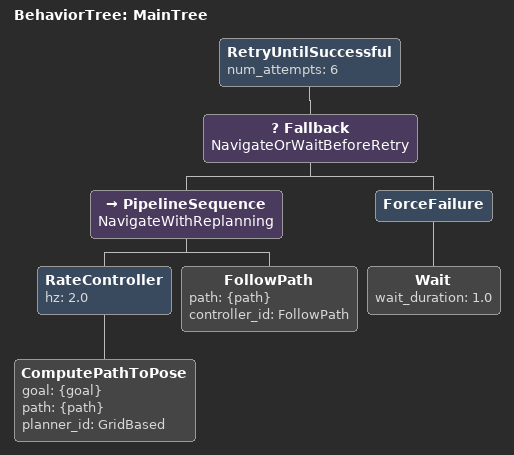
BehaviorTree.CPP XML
<!-- Retry transient navigation failures five times before reporting failure. -->
<root BTCPP_format="4" main_tree_to_execute="MainTree">
  <BehaviorTree ID="MainTree">
    <!-- Six total attempts gives transient costmap obstacles time to clear while
         keeping permanently unreachable goals bounded. -->
    <RetryUntilSuccessful num_attempts="6">
      <Fallback name="NavigateOrWaitBeforeRetry">
        <PipelineSequence name="NavigateWithReplanning">
          <RateController hz="2.0">
            <ComputePathToPose
              goal="{goal}"
              path="{path}"
              planner_id="GridBased"/>
          </RateController>
          <FollowPath
            path="{path}"
            controller_id="FollowPath"/>
        </PipelineSequence>
        <ForceFailure>
          <Wait wait_duration="1.0"/>
        </ForceFailure>
      </Fallback>
    </RetryUntilSuccessful>
  </BehaviorTree>
</root>
